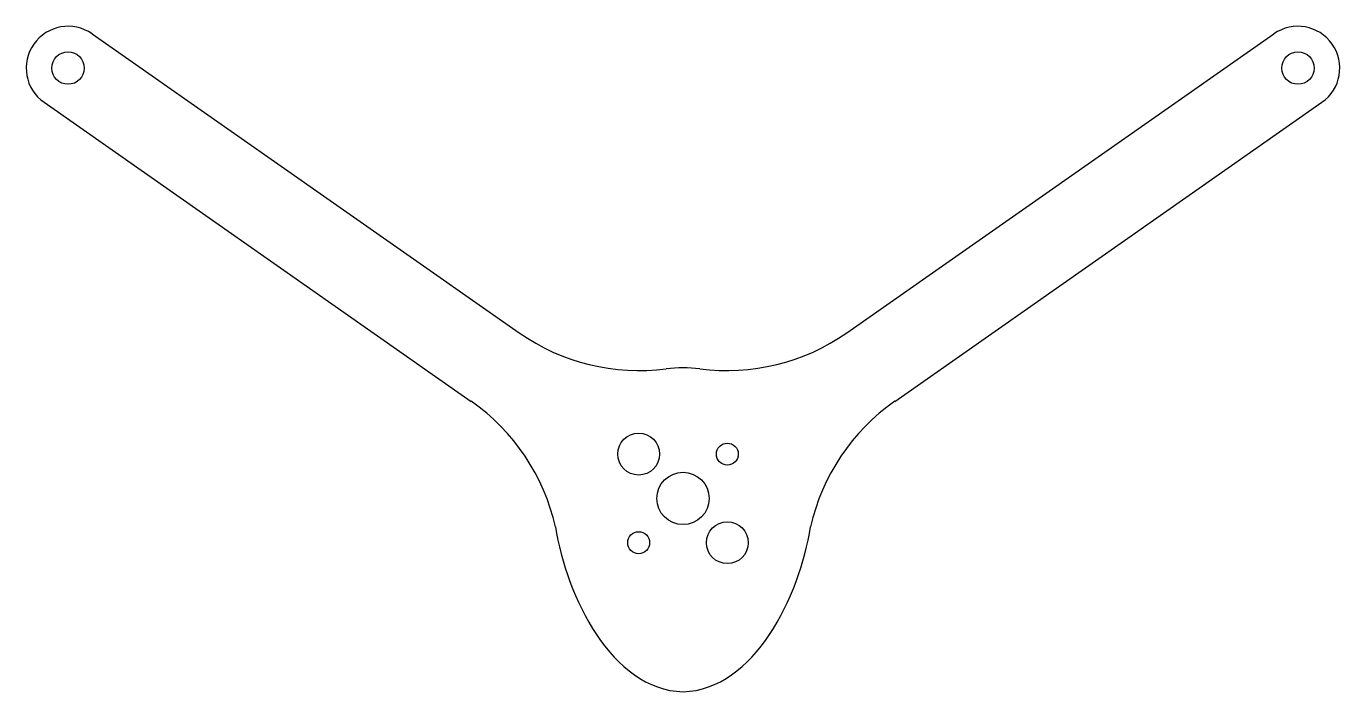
# Model space of a CAD drawing. Extents: x -63 to 63, y -18 to 45.
import ezdxf

# ---------------------------------------------------------------- set-up
doc = ezdxf.new("R2010")
doc.units = 0
doc.layers.get('0').update_dxf_attribs({"linetype": 'CONTINUOUS'})

msp = doc.modelspace()

# ---------------------------------------------------------------- linework, layer by layer
at = {"color": 7, "linetype": 'CONTINUOUS'}
for p, q in [((-56.52, 44.46), (-15.66, 15.85)), ((15.66, 15.85), (56.52, 44.46)), ((-61.11, 37.91), (-20.25, 9.29)), ((20.25, 9.29), (61.11, 37.91))]:
    msp.add_line(p, q, dxfattribs=at)
for centre, radius in [((-58.82, 41.18), 1.55), ((58.82, 41.18), 1.55), ((-4.24, 4.24), 2), ((4.24, 4.24), 1.05), ((0, 0), 2.5), ((4.24, -4.24), 2), ((-4.24, -4.24), 1.05)]:
    msp.add_circle(centre, radius, dxfattribs=at)
for centre, radius, start, end in [((-58.82, 41.18), 4, 55, 235), ((58.82, 41.18), 4, 305, 125), ((-4.19, 32.23), 20, 235, 277.3995), ((4.19, 32.23), 20, 262.6005, 305), ((0, 0), 12.5, 82.6005, 97.3995), ((-31.72, -7.09), 20, 12.6005, 55), ((31.72, -7.09), 20, 125, 167.3995)]:
    msp.add_arc(centre, radius, start, end, dxfattribs=at)
for points in [[(-12.2, -2.73), (-11.14, -9.35), (-6.86, -18.32), (0, -18.5)], [(0, -18.5), (6.86, -18.32), (11.14, -9.35), (12.2, -2.73)]]:
    msp.add_open_spline(points, degree=3, dxfattribs=at)

doc.saveas('drawing.dxf')
